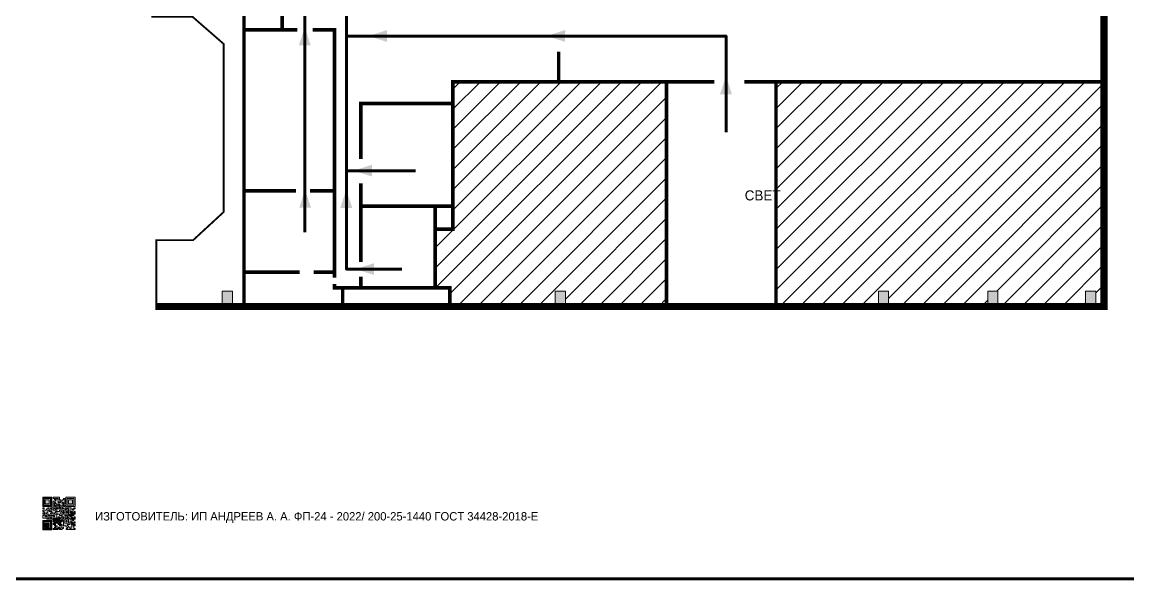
# Model space of a CAD drawing. Header units: millimetres. Extents: x 13114 to 67229, y 22859 to 38520.
# Drawn here: x 24053.7 to 24423.1, y 30105.6 to 30291.7 of the extents above; entities that cross this region are included whole.
import ezdxf

# ---------------------------------------------------------------- set-up
doc = ezdxf.new("R2010")
doc.units = ezdxf.units.MM
doc.layers.add('План_Штампы', color=7, linetype='Continuous')
doc.styles.add('обычный', font='arial.ttf')
pattern_1 = [(45, (-16483.1737, 15781.7124), (-3.36759605, 3.36759605), [])]

# ---------------------------------------------------------------- blocks, each defined once
blk = doc.blocks.new('QR')
at = {"lineweight": 0}
h = blk.add_hatch(color=256, dxfattribs=at)
h.dxf.hatch_style = 1
h.paths.add_polyline_path([(9241.16, 2687.38), (9242.01, 2687.38), (9242.01, 2687.83), (9241.59, 2687.83), (9241.59, 2688.68), (9239.45, 2688.68), (9239.45, 2688.25), (9239.86, 2688.25), (9239.86, 2687.83), (9240.29, 2687.83), (9240.29, 2688.25), (9241.16, 2688.25), (9241.16, 2687.83), (9240.29, 2687.83), (9240.29, 2687.38), (9239.45, 2687.38), (9239.45, 2685.22), (9238.57, 2685.22), (9238.57, 2684.8), (9239.02, 2684.8), (9239.02, 2684.37), (9238.13, 2684.37), (9238.13, 2683.92), (9239.02, 2683.92), (9239.02, 2683.5), (9239.44, 2683.5), (9239.44, 2682.64), (9239.87, 2682.64), (9239.87, 2682.18), (9239.44, 2682.18), (9239.44, 2682.64), (9238.13, 2682.64), (9238.13, 2681.76), (9237.71, 2681.76), (9237.71, 2682.64), (9238.13, 2682.64), (9238.13, 2683.07), (9237.27, 2683.07), (9237.27, 2683.51), (9237.71, 2683.51), (9237.71, 2684.37), (9238.13, 2684.37), (9238.13, 2685.22), (9237.71, 2685.22), (9237.71, 2684.8), (9237.28, 2684.8), (9237.28, 2684.38), (9235.98, 2684.38), (9235.98, 2683.92), (9236.4, 2683.92), (9236.4, 2683.49), (9236.84, 2683.49), (9236.84, 2683.07), (9236.4, 2683.07), (9236.4, 2682.64), (9235.98, 2682.64), (9235.98, 2681.76), (9237.29, 2681.76), (9237.29, 2681.33), (9239.43, 2681.33), (9239.43, 2681.76), (9240.74, 2681.76), (9240.74, 2683.05), (9239.87, 2683.05), (9239.87, 2683.5), (9240.29, 2683.5), (9240.29, 2683.91), (9240.74, 2683.91), (9240.74, 2684.81), (9240.29, 2684.81), (9240.29, 2684.79), (9240.29, 2684.37), (9239.45, 2684.37), (9239.45, 2684.8), (9239.87, 2684.8), (9239.87, 2685.21), (9240.74, 2685.21), (9240.74, 2686.1), (9240.29, 2686.1), (9240.29, 2685.64), (9239.86, 2685.64), (9239.86, 2686.95), (9240.29, 2686.95), (9240.29, 2686.52), (9240.74, 2686.52), (9240.74, 2686.1), (9241.16, 2686.1), (9241.16, 2686.53), (9241.59, 2686.53), (9241.59, 2686.1), (9242.02, 2686.1), (9242.02, 2685.21), (9241.59, 2685.21), (9241.59, 2686.1), (9241.16, 2686.1), (9241.16, 2685.21), (9240.74, 2685.21), (9240.74, 2684.81), (9242.89, 2684.81), (9242.89, 2685.22), (9242.47, 2685.22), (9242.47, 2686.11), (9242.89, 2686.11), (9242.89, 2686.52), (9242.46, 2686.52), (9242.46, 2686.95), (9242.89, 2686.95), (9242.89, 2686.52), (9243.32, 2686.52), (9243.32, 2688.26), (9242.9, 2688.26), (9242.9, 2687.83), (9242.47, 2687.83), (9242.47, 2687.38), (9242.01, 2687.38), (9242.01, 2686.94), (9241.16, 2686.94)])
h.paths.add_polyline_path([(9239.02, 2682.18), (9239.02, 2681.76), (9238.54, 2681.76), (9238.54, 2682.18)], flags=16)
h.paths.add_polyline_path([(9237.27, 2682.65), (9237.27, 2682.19), (9236.83, 2682.19), (9236.83, 2682.65)], flags=16)
h = blk.add_hatch(color=256, dxfattribs=at)
h.dxf.hatch_style = 1
h.paths.add_polyline_path([(9238.15, 2687.83), (9236.83, 2687.83), (9236.83, 2686.52), (9238.15, 2686.52)], flags=0)
h.paths.add_polyline_path([(9239.01, 2685.65), (9239.01, 2688.68), (9235.98, 2688.68), (9235.98, 2685.65)])
h.paths.add_polyline_path([(9236.41, 2686.1), (9236.41, 2688.26), (9238.56, 2688.26), (9238.56, 2686.1)], flags=16)
h.paths.add_polyline_path([(9236.83, 2686.52), (9236.83, 2687.83), (9238.15, 2687.83), (9238.15, 2686.52)], flags=0)
h = blk.add_hatch(color=256, dxfattribs=at)
h.dxf.hatch_style = 1
h.paths.add_polyline_path([(9243.32, 2686.11), (9242.89, 2686.11), (9242.89, 2685.64), (9243.32, 2685.64)])
h.paths.add_polyline_path([(9239.02, 2683.07), (9239.02, 2683.5), (9238.56, 2683.5), (9238.56, 2683.07)])
h.paths.add_polyline_path([(9236.4, 2684.8), (9236.4, 2685.22), (9235.98, 2685.22), (9235.98, 2684.8)])
h.paths.add_polyline_path([(9236.4, 2683.07), (9236.4, 2683.49), (9235.98, 2683.49), (9235.98, 2683.07)])
h = blk.add_hatch(color=256, dxfattribs=at)
h.dxf.hatch_style = 1
h.paths.add_polyline_path([(9238.15, 2686.52), (9238.15, 2687.83), (9236.83, 2687.83), (9236.83, 2686.52)])
h.paths.add_polyline_path([(9245.91, 2686.52), (9245.91, 2687.83), (9244.59, 2687.83), (9244.59, 2686.52)], flags=0)
h.paths.add_polyline_path([(9246.77, 2685.65), (9246.77, 2688.68), (9243.74, 2688.68), (9243.74, 2685.65)])
h.paths.add_polyline_path([(9244.17, 2686.1), (9244.17, 2688.26), (9246.32, 2688.26), (9246.32, 2686.1)], flags=16)
h.paths.add_polyline_path([(9244.59, 2686.52), (9244.59, 2687.83), (9245.91, 2687.83), (9245.91, 2686.52)], flags=0)
h = blk.add_hatch(color=256, dxfattribs=at)
h.dxf.hatch_style = 1
h.paths.add_polyline_path([(9240.75, 2681.76), (9240.75, 2681.35), (9241.17, 2681.35), (9241.17, 2681.76)])
h.paths.add_polyline_path([(9241.6, 2682.18), (9241.17, 2682.18), (9241.17, 2681.76), (9241.6, 2681.76)])
h.paths.add_polyline_path([(9242.47, 2681.34), (9242.47, 2682.19), (9242.02, 2682.19), (9242.02, 2681.76), (9241.6, 2681.76), (9241.6, 2681.34)])
h.paths.add_polyline_path([(9239.87, 2678.3), (9239.44, 2678.3), (9239.44, 2677.89), (9241.17, 2677.89), (9241.17, 2678.3), (9240.28, 2678.3), (9240.28, 2678.73), (9239.87, 2678.73)])
h.paths.add_polyline_path([(9240.75, 2678.73), (9240.75, 2679.19), (9240.28, 2679.19), (9240.28, 2678.73)])
h.paths.add_polyline_path([(9241.6, 2678.73), (9241.17, 2678.73), (9241.17, 2678.3), (9241.6, 2678.3)])
h.paths.add_polyline_path([(9242.02, 2678.3), (9241.6, 2678.3), (9241.6, 2677.89), (9242.48, 2677.89), (9242.48, 2678.31), (9242.9, 2678.31), (9242.9, 2678.73), (9242.02, 2678.73)])
h.paths.add_polyline_path([(9246.36, 2684.37), (9246.36, 2684.79), (9245.93, 2684.79), (9245.93, 2684.37)])
h.paths.add_polyline_path([(9246.78, 2685.2), (9246.36, 2685.2), (9246.36, 2684.79), (9246.78, 2684.79)])
h.paths.add_polyline_path([(9245.91, 2687.83), (9244.59, 2687.83), (9244.59, 2686.52), (9245.91, 2686.52)])
h = blk.add_hatch(color=256, dxfattribs=at)
h.dxf.hatch_style = 1
h.paths.add_polyline_path([(9243.32, 2682.64), (9243.32, 2683.07), (9244.62, 2683.07), (9244.62, 2684.37), (9243.74, 2684.37), (9243.74, 2684.8), (9244.62, 2684.8), (9244.62, 2684.37), (9245.48, 2684.37), (9245.48, 2685.22), (9243.32, 2685.22), (9243.32, 2683.5), (9242.89, 2683.5), (9242.89, 2683.06), (9242.01, 2683.06), (9242.01, 2683.91), (9242.47, 2683.91), (9242.47, 2683.5), (9242.89, 2683.5), (9242.89, 2684.38), (9241.59, 2684.38), (9241.59, 2683.91), (9240.74, 2683.91), (9240.74, 2683.05), (9241.59, 2683.05), (9241.59, 2682.64), (9242.47, 2682.64), (9242.47, 2682.19), (9242.91, 2682.19), (9242.91, 2681.34), (9242.48, 2681.34), (9242.48, 2680.91), (9242.91, 2680.91), (9242.91, 2679.17), (9243.75, 2679.17), (9243.75, 2678.73), (9244.2, 2678.73), (9244.2, 2678.3), (9243.75, 2678.3), (9243.75, 2677.88), (9246.78, 2677.88), (9246.78, 2678.3), (9246.35, 2678.3), (9246.35, 2679.19), (9245.48, 2679.19), (9245.48, 2678.31), (9245.05, 2678.31), (9245.05, 2678.73), (9244.62, 2678.73), (9244.62, 2679.19), (9244.2, 2679.19), (9244.2, 2679.61), (9245.05, 2679.61), (9245.05, 2680.46), (9245.48, 2680.46), (9245.48, 2681.34), (9245.04, 2681.34), (9245.04, 2681.76), (9244.63, 2681.76), (9244.63, 2682.19), (9244.21, 2682.19), (9244.21, 2681.76), (9243.32, 2681.76), (9243.32, 2682.19), (9244.21, 2682.19), (9244.21, 2682.64)])
h.paths.add_polyline_path([(9243.75, 2683.49), (9243.75, 2683.92), (9244.21, 2683.92), (9244.21, 2683.49)], flags=16)
h.paths.add_polyline_path([(9243.32, 2681.34), (9244.63, 2681.34), (9244.63, 2680.04), (9243.32, 2680.04)], flags=16)
h.paths.add_polyline_path([(9243.76, 2680.89), (9244.18, 2680.89), (9244.18, 2680.48), (9243.76, 2680.48)], flags=0)
h = blk.add_hatch(color=256, dxfattribs=at)
h.dxf.hatch_style = 1
h.paths.add_polyline_path([(9246.36, 2683.07), (9246.78, 2683.07), (9246.78, 2683.92), (9246.36, 2683.92), (9246.36, 2683.49), (9245.92, 2683.49), (9245.92, 2683.92), (9245.06, 2683.92), (9245.06, 2683.49), (9245.48, 2683.49), (9245.48, 2683.07), (9244.62, 2683.07), (9244.62, 2682.65), (9245.05, 2682.65), (9245.05, 2682.18), (9245.48, 2682.18), (9245.48, 2682.65), (9246.36, 2682.65)])
h.paths.add_polyline_path([(9246.78, 2682.18), (9246.36, 2682.18), (9246.36, 2681.75), (9245.92, 2681.75), (9245.92, 2682.18), (9245.48, 2682.18), (9245.48, 2681.34), (9245.48, 2681.34), (9245.94, 2681.34), (9245.94, 2680.91), (9246.36, 2680.91), (9246.36, 2681.34), (9246.78, 2681.34)])
h = blk.add_hatch(color=256, dxfattribs=at)
h.dxf.hatch_style = 1
h.paths.add_polyline_path([(9235.98, 2680.9), (9235.98, 2677.86), (9239.02, 2677.86), (9239.02, 2680.9)])
h.paths.add_polyline_path([(9238.57, 2680.48), (9238.57, 2678.32), (9236.41, 2678.32), (9236.41, 2680.48)], flags=16)
h.paths.add_polyline_path([(9238.15, 2680.05), (9238.15, 2678.74), (9236.83, 2678.74), (9236.83, 2680.05)], flags=0)
h = blk.add_hatch(color=256, dxfattribs=at)
h.dxf.hatch_style = 1
h.paths.add_polyline_path([(9238.15, 2680.05), (9236.83, 2680.05), (9236.83, 2678.74), (9238.15, 2678.74)])
h = blk.add_hatch(color=256, dxfattribs=at)
h.dxf.hatch_style = 1
h.paths.add_polyline_path([(9242.02, 2680.46), (9242.48, 2680.46), (9242.48, 2680.91), (9241.58, 2680.91), (9241.58, 2681.35), (9241.17, 2681.35), (9241.17, 2680.91), (9240.75, 2680.91), (9240.75, 2681.33), (9239.43, 2681.33), (9239.43, 2680.46), (9239.86, 2680.46), (9239.86, 2680.92), (9240.3, 2680.92), (9240.3, 2680.46), (9239.86, 2680.46), (9239.86, 2680.04), (9239.44, 2680.04), (9239.44, 2679.62), (9239.86, 2679.62), (9239.86, 2679.19), (9240.29, 2679.19), (9240.29, 2680.03), (9241.18, 2680.03), (9241.18, 2680.47), (9241.6, 2680.47), (9241.6, 2680.03), (9241.18, 2680.03), (9241.18, 2679.61), (9241.6, 2679.61), (9241.6, 2679.19), (9242.47, 2679.19), (9242.47, 2679.6), (9242.02, 2679.6)])
h = blk.add_hatch(color=256, dxfattribs=at)
h.dxf.hatch_style = 1
h.paths.add_polyline_path([(9244.18, 2680.48), (9244.18, 2680.89), (9243.76, 2680.89), (9243.76, 2680.48)])
h = blk.add_hatch(color=256, dxfattribs=at)
h.dxf.hatch_style = 1
h.paths.add_polyline_path([(9245.93, 2680.04), (9245.93, 2680.46), (9245.48, 2680.46), (9245.48, 2679.62), (9246.35, 2679.62), (9246.35, 2680.04)])
h.paths.add_polyline_path([(9246.78, 2680.04), (9246.78, 2680.46), (9246.35, 2680.46), (9246.35, 2680.04)])
h.paths.add_polyline_path([(9246.78, 2679.18), (9246.78, 2679.62), (9246.35, 2679.62), (9246.35, 2679.18)])
for points in [[(9237.71, 2685.22), (9238.13, 2685.22), (9238.13, 2684.37), (9237.71, 2684.37), (9237.71, 2683.51), (9237.27, 2683.51), (9237.27, 2683.07), (9238.13, 2683.07), (9238.13, 2682.64), (9237.71, 2682.64), (9237.71, 2681.76), (9238.13, 2681.76), (9238.13, 2682.64), (9239.44, 2682.64), (9239.44, 2683.5), (9239.02, 2683.5), (9239.02, 2683.07), (9238.56, 2683.07), (9238.56, 2683.5), (9239.02, 2683.5), (9239.02, 2683.92), (9238.13, 2683.92), (9238.13, 2684.37), (9239.02, 2684.37), (9239.02, 2684.8), (9238.57, 2684.8), (9238.57, 2685.22), (9239.45, 2685.22), (9239.45, 2687.38), (9240.29, 2687.38), (9240.29, 2687.83), (9239.86, 2687.83), (9239.86, 2688.25), (9239.45, 2688.25), (9239.45, 2688.68), (9241.59, 2688.68), (9241.59, 2687.83), (9242.01, 2687.83), (9242.01, 2687.38), (9242.47, 2687.38), (9242.47, 2687.83), (9242.9, 2687.83), (9242.9, 2688.26), (9243.32, 2688.26), (9243.32, 2686.52), (9242.89, 2686.52), (9242.89, 2686.11), (9243.32, 2686.11), (9243.32, 2685.64), (9242.89, 2685.64), (9242.89, 2686.11), (9242.47, 2686.11), (9242.47, 2685.22), (9242.89, 2685.22), (9242.89, 2684.81), (9240.74, 2684.81), (9240.74, 2683.91), (9241.59, 2683.91), (9241.59, 2684.38), (9242.89, 2684.38), (9242.89, 2683.5), (9242.47, 2683.5), (9242.47, 2683.91), (9242.01, 2683.91), (9242.01, 2683.06), (9242.89, 2683.06), (9242.89, 2683.5), (9243.32, 2683.5), (9243.32, 2685.22), (9245.48, 2685.22), (9245.48, 2684.37), (9244.62, 2684.37), (9244.62, 2683.07), (9245.48, 2683.07), (9245.48, 2683.49), (9245.06, 2683.49), (9245.06, 2683.92), (9245.92, 2683.92), (9245.92, 2683.49), (9246.36, 2683.49), (9246.36, 2683.92), (9246.78, 2683.92), (9246.78, 2683.07), (9246.36, 2683.07), (9246.36, 2682.65), (9245.48, 2682.65), (9245.48, 2682.18), (9245.92, 2682.18), (9245.92, 2681.75), (9246.36, 2681.75), (9246.36, 2682.18), (9246.78, 2682.18), (9246.78, 2681.34), (9246.36, 2681.34), (9246.36, 2680.91), (9245.94, 2680.91), (9245.94, 2681.34), (9245.48, 2681.34), (9245.48, 2680.46), (9245.93, 2680.46), (9245.93, 2680.04), (9246.35, 2680.04), (9246.35, 2680.46), (9246.78, 2680.46), (9246.78, 2680.04), (9246.78, 2680.04), (9246.35, 2680.04), (9246.35, 2679.62), (9246.78, 2679.62), (9246.78, 2679.18), (9246.35, 2679.18), (9246.35, 2678.3), (9246.78, 2678.3), (9246.78, 2677.88), (9243.75, 2677.88), (9243.75, 2678.3), (9244.2, 2678.3), (9244.2, 2678.73), (9243.75, 2678.73), (9243.75, 2679.17), (9242.91, 2679.17), (9242.91, 2680.91), (9242.48, 2680.91), (9242.48, 2680.46), (9242.02, 2680.46), (9242.02, 2679.6), (9242.47, 2679.6), (9242.47, 2679.19), (9241.6, 2679.19), (9241.6, 2679.61), (9241.18, 2679.61), (9241.18, 2680.03), (9240.29, 2680.03), (9240.29, 2679.19), (9240.75, 2679.19), (9240.75, 2678.73), (9240.28, 2678.73), (9240.28, 2678.3), (9241.17, 2678.3), (9241.17, 2678.73), (9241.6, 2678.73), (9241.6, 2678.3), (9242.02, 2678.3), (9242.02, 2678.73), (9242.9, 2678.73), (9242.9, 2678.31), (9242.48, 2678.31), (9242.48, 2677.89), (9241.6, 2677.89), (9241.6, 2678.3), (9241.17, 2678.3), (9241.17, 2677.89), (9239.44, 2677.89), (9239.44, 2678.3), (9239.87, 2678.3), (9239.87, 2678.73), (9240.28, 2678.73), (9240.28, 2679.19), (9240.29, 2679.19), (9239.86, 2679.19), (9239.86, 2679.62), (9239.44, 2679.62), (9239.44, 2680.04), (9239.86, 2680.04), (9239.86, 2680.46), (9239.43, 2680.46), (9239.43, 2681.33), (9237.29, 2681.33), (9237.29, 2681.76), (9235.98, 2681.76), (9235.98, 2682.64), (9236.4, 2682.64), (9236.4, 2683.07), (9235.98, 2683.07), (9235.98, 2683.49), (9236.4, 2683.49), (9236.4, 2683.92), (9235.98, 2683.92), (9235.98, 2684.38), (9237.28, 2684.38), (9237.28, 2684.8), (9237.71, 2684.8), (9237.71, 2685.22), (9237.92, 2685.22)], [(9240.74, 2686.1), (9240.74, 2686.52), (9240.29, 2686.52), (9240.29, 2686.95), (9239.86, 2686.95), (9239.86, 2685.64), (9240.29, 2685.64), (9240.29, 2686.1), (9240.74, 2686.1), (9240.74, 2686.52)], [(9240.74, 2683.05), (9240.74, 2681.76), (9239.43, 2681.76), (9239.43, 2681.33), (9240.75, 2681.33), (9240.75, 2681.35), (9240.75, 2680.91), (9241.17, 2680.91), (9241.17, 2681.35), (9241.58, 2681.35), (9241.58, 2680.91), (9242.48, 2680.91), (9242.48, 2681.34), (9242.91, 2681.34), (9242.91, 2682.19), (9242.47, 2682.19), (9242.47, 2682.64), (9241.59, 2682.64), (9241.59, 2683.05), (9240.74, 2683.05)], [(9240.74, 2685.21), (9239.87, 2685.21), (9239.87, 2684.8), (9239.45, 2684.8), (9239.45, 2684.37), (9240.29, 2684.37), (9240.29, 2684.79), (9240.29, 2684.81), (9240.74, 2684.81), (9240.74, 2685.21), (9239.87, 2685.21)], [(9240.74, 2683.91), (9240.29, 2683.91), (9240.29, 2683.5), (9239.87, 2683.5), (9239.87, 2683.05), (9240.74, 2683.05), (9240.74, 2683.91)], [(9241.6, 2681.76), (9242.02, 2681.76), (9242.02, 2682.19), (9242.47, 2682.19), (9242.47, 2681.34), (9241.6, 2681.34), (9241.6, 2681.76)], [(9244.62, 2683.07), (9243.32, 2683.07), (9243.32, 2682.64), (9244.21, 2682.64), (9244.21, 2682.19), (9243.32, 2682.19), (9243.32, 2681.76), (9244.21, 2681.76), (9244.21, 2682.19), (9244.63, 2682.19), (9244.63, 2681.76), (9245.04, 2681.76), (9245.04, 2681.34), (9245.48, 2681.34)], [(9244.62, 2684.37), (9244.62, 2684.8), (9243.74, 2684.8), (9243.74, 2684.37), (9244.62, 2684.37)], [(9245.48, 2682.18), (9245.05, 2682.18), (9245.05, 2682.65), (9244.62, 2682.65), (9244.62, 2683.07)], [(9245.48, 2682.18), (9245.48, 2681.34)], [(9239.86, 2680.46), (9239.86, 2680.92), (9240.3, 2680.92), (9240.3, 2680.46), (9239.86, 2680.46)], [(9245.48, 2680.46), (9245.05, 2680.46), (9245.05, 2679.61), (9244.2, 2679.61), (9244.2, 2679.19), (9244.62, 2679.19), (9244.62, 2678.73), (9245.05, 2678.73), (9245.05, 2678.31), (9245.48, 2678.31), (9245.48, 2679.19), (9246.35, 2679.19), (9246.35, 2679.07)], [(9246.35, 2679.62), (9245.48, 2679.62), (9245.48, 2680.46)], [(9245.48, 2680.46), (9245.48, 2679.62), (9246.35, 2679.62), (9246.35, 2680.04), (9245.93, 2680.04), (9245.93, 2680.46), (9245.48, 2680.46), (9245.48, 2679.62)], [(9246.35, 2679.62), (9246.35, 2679.18)]]:
    blk.add_lwpolyline(points, dxfattribs=at)
for points in [[(9235.98, 2685.65), (9239.01, 2685.65), (9239.01, 2688.68), (9235.98, 2688.68)], [(9236.41, 2688.26), (9238.56, 2688.26), (9238.56, 2686.1), (9236.41, 2686.1)], [(9236.83, 2687.83), (9238.15, 2687.83), (9238.15, 2686.52), (9236.83, 2686.52)], [(9240.29, 2687.83), (9241.16, 2687.83), (9241.16, 2688.25), (9240.29, 2688.25)], [(9240.29, 2688.25), (9241.16, 2688.25), (9241.16, 2687.83), (9240.29, 2687.83)], [(9241.16, 2686.1), (9240.74, 2686.1), (9240.74, 2685.21), (9241.16, 2685.21)], [(9242.01, 2687.38), (9241.16, 2687.38), (9241.16, 2686.94), (9242.01, 2686.94)], [(9241.16, 2687.38), (9242.01, 2687.38), (9242.01, 2686.94), (9241.16, 2686.94)], [(9241.16, 2686.53), (9241.59, 2686.53), (9241.59, 2686.1), (9241.16, 2686.1)], [(9241.59, 2686.1), (9242.02, 2686.1), (9242.02, 2685.21), (9241.59, 2685.21)], [(9242.89, 2686.52), (9242.46, 2686.52), (9242.46, 2686.95), (9242.89, 2686.95)], [(9243.74, 2685.65), (9246.77, 2685.65), (9246.77, 2688.68), (9243.74, 2688.68)], [(9244.17, 2688.26), (9246.32, 2688.26), (9246.32, 2686.1), (9244.17, 2686.1)], [(9244.59, 2687.83), (9245.91, 2687.83), (9245.91, 2686.52), (9244.59, 2686.52)], [(9235.98, 2684.8), (9236.4, 2684.8), (9236.4, 2685.22), (9235.98, 2685.22)], [(9236.4, 2683.07), (9236.84, 2683.07), (9236.84, 2683.49), (9236.4, 2683.49)], [(9236.83, 2682.19), (9237.27, 2682.19), (9237.27, 2682.65), (9236.83, 2682.65)], [(9238.54, 2682.18), (9239.02, 2682.18), (9239.02, 2681.76), (9238.54, 2681.76)], [(9239.44, 2682.64), (9239.87, 2682.64), (9239.87, 2682.18), (9239.44, 2682.18)], [(9241.17, 2682.18), (9241.6, 2682.18), (9241.6, 2681.76), (9241.17, 2681.76)], [(9243.75, 2683.92), (9244.21, 2683.92), (9244.21, 2683.49), (9243.75, 2683.49)], [(9245.93, 2684.79), (9246.36, 2684.79), (9246.36, 2684.37), (9245.93, 2684.37)], [(9246.36, 2685.2), (9246.78, 2685.2), (9246.78, 2684.79), (9246.36, 2684.79)], [(9235.98, 2677.86), (9239.02, 2677.86), (9239.02, 2680.9), (9235.98, 2680.9)], [(9236.41, 2680.48), (9238.57, 2680.48), (9238.57, 2678.32), (9236.41, 2678.32)], [(9236.83, 2680.05), (9238.15, 2680.05), (9238.15, 2678.74), (9236.83, 2678.74)], [(9240.75, 2681.76), (9241.17, 2681.76), (9241.17, 2681.35), (9240.75, 2681.35)], [(9241.18, 2680.03), (9241.6, 2680.03), (9241.6, 2680.47), (9241.18, 2680.47)], [(9243.32, 2680.04), (9244.63, 2680.04), (9244.63, 2681.34), (9243.32, 2681.34)], [(9243.76, 2680.89), (9244.18, 2680.89), (9244.18, 2680.48), (9243.76, 2680.48)]]:
    blk.add_lwpolyline(points, close=True, dxfattribs=at)

msp = doc.modelspace()

# ---------------------------------------------------------------- hatches: boundary and pattern name
at = {"lineweight": 0}
h = msp.add_hatch(dxfattribs=at)
h.set_pattern_fill('ANSI31', color=256, scale=1.5)
h.set_pattern_definition(pattern_1)
h.paths.add_polyline_path([(24231.81, 30201.8), (24235.2, 30201.8), (24235.2, 30196.68), (24269, 30196.68), (24269, 30271.78), (24197.61, 30271.78), (24197.61, 30222.52), (24191.67, 30222.52), (24191.67, 30202.94), (24196.55, 30202.94), (24196.55, 30196.68), (24231.81, 30196.68)])
h.paths.add_polyline_path([(24224.01, 30230.97), (24238, 30230.97), (24238, 30238.78), (24224.01, 30238.78)], flags=24)
h = msp.add_hatch(dxfattribs=at)
h.set_pattern_fill('ANSI31', color=256, scale=1.5)
h.set_pattern_definition(pattern_1)
h.paths.add_polyline_path([(24305.54, 30196.68), (24339.75, 30196.68), (24339.75, 30201.8), (24343.13, 30201.8), (24343.13, 30196.68), (24376.3, 30196.68), (24376.3, 30201.8), (24379.68, 30201.8), (24379.68, 30196.68), (24408.99, 30196.68), (24408.99, 30201.8), (24412.37, 30201.8), (24412.37, 30196.68), (24415.11, 30196.68), (24415.11, 30271.78), (24305.54, 30271.78)])
h.paths.add_polyline_path([(24357.35, 30230.12), (24371.34, 30230.12), (24371.34, 30237.94), (24357.35, 30237.94)], flags=24)
h = msp.add_hatch(color=256, dxfattribs=at)
h.dxf.hatch_style = 1
h.paths.add_polyline_path([(24120.56, 30201.8), (24120.56, 30196.68), (24123.95, 30196.68), (24123.95, 30201.8)])
h = msp.add_hatch(color=256, dxfattribs=at)
h.dxf.hatch_style = 1
h.paths.add_polyline_path([(24231.81, 30201.8), (24231.81, 30196.68), (24235.2, 30196.68), (24235.2, 30201.8)])
h = msp.add_hatch(color=256, dxfattribs=at)
h.dxf.hatch_style = 1
h.paths.add_polyline_path([(24339.75, 30201.8), (24339.75, 30196.68), (24343.13, 30196.68), (24343.13, 30201.8)])
h = msp.add_hatch(color=256, dxfattribs=at)
h.dxf.hatch_style = 1
h.paths.add_polyline_path([(24376.3, 30201.8), (24376.3, 30196.68), (24379.68, 30196.68), (24379.68, 30201.8)])
h = msp.add_hatch(color=256, dxfattribs=at)
h.dxf.hatch_style = 1
h.paths.add_polyline_path([(24408.99, 30201.8), (24408.99, 30196.68), (24412.37, 30196.68), (24412.37, 30201.8)])

# ---------------------------------------------------------------- linework, layer by layer
at = {"color": 1, "lineweight": 100}
msp.add_lwpolyline([(24039.09, 30500.6), (24639.09, 30500.6), (24639.09, 30105.6), (24039.09, 30105.6)], close=True, dxfattribs=at)
at = {"lineweight": 0}
for points, const_width in [([(24098.26, 30380.64), (24098.26, 30357.18), (24110.86, 30357.18), (24118.05, 30346.56), (24118.05, 30323.87), (24112.39, 30320.54), (24097.19, 30320.54), (24097.19, 30293.51), (24110.63, 30293.51), (24121.03, 30284.43), (24121.03, 30228.26), (24110.83, 30218.85), (24098.51, 30218.85), (24098.51, 30196.98)], 0.6), ([(24099.65, 30196.68), (24197.5, 30196.68), (24415.11, 30196.68), (24415.11, 30379.45), (24127.82, 30379.45)], 2.4), ([(24140.58, 30304.3), (24140.58, 30289.17), (24145.61, 30289.17), (24127.82, 30289.17)], 1.2), ([(24127.82, 30296.38), (24127.82, 30196.68)], 1.2), ([(24150.75, 30289.17), (24158.04, 30289.17), (24158.04, 30206.29)], 1.2), ([(24232.93, 30271.78), (24232.93, 30281.81)], 1.2), ([(24197.61, 30264.5), (24197.61, 30271.78), (24284.97, 30271.78)], 1.2), ([(24269, 30271.78), (24269, 30196.68)], 1.2), ([(24295, 30271.78), (24415.11, 30271.78)], 1.2), ([(24305.54, 30271.78), (24305.54, 30196.68)], 1.2), ([(24166.88, 30245.99), (24166.88, 30264.5), (24197.61, 30264.5), (24197.61, 30222.52), (24191.67, 30222.52), (24191.67, 30230.2), (24197.61, 30230.2)], 1.2), ([(24166.88, 30230.2), (24166.88, 30237.87)], 1.2), ([(24127.82, 30235.29), (24145.16, 30235.29)], 1.2), ([(24158.04, 30235.29), (24149.88, 30235.29)], 1.2), ([(24191.67, 30202.94), (24191.67, 30230.2), (24166.88, 30230.2), (24166.88, 30211.52)], 1.2), ([(24127.82, 30208.14), (24146.37, 30208.14)], 1.2), ([(24158.04, 30208.14), (24151.07, 30208.14)], 1.2), ([(24166.88, 30202.94), (24166.88, 30206.64)], 1.2), ([(24158.04, 30204.17), (24158.04, 30202.94), (24160.78, 30202.94), (24160.78, 30196.68)], 1.2), ([(24160.78, 30202.94), (24196.55, 30202.94), (24196.55, 30196.68)], 1.2), ([(24416.33, 30196.68), (24098.19, 30196.68)], 2.4)]:
    msp.add_lwpolyline(points, dxfattribs=dict(at, const_width=const_width))
at = {"color": 126, "lineweight": 100, "true_color": 0x008754}
for points in [[(24162.01, 30287.06), (24162.01, 30295.9), (24148.14, 30295.9), (24148.14, 30221.47)], [(24288.86, 30255), (24288.86, 30287.06), (24162.01, 30287.06), (24162.01, 30209.2), (24180.53, 30209.2)], [(24162.01, 30242.07), (24185.08, 30242.07)]]:
    msp.add_lwpolyline(points, dxfattribs=at)
at = {"lineweight": 0}
for points in [[(24196.55, 30202.94), (24191.67, 30202.94), (24191.67, 30222.52), (24197.61, 30222.52), (24197.61, 30271.78), (24269, 30271.78), (24269, 30196.68), (24196.55, 30196.68), (24196.55, 30202.94), (24191.67, 30202.94)], [(24305.54, 30196.68), (24305.54, 30271.78), (24415.11, 30271.78), (24415.11, 30196.68), (24305.54, 30196.68), (24305.54, 30271.78)], [(24416.33, 30196.68), (24415.11, 30196.68)]]:
    msp.add_lwpolyline(points, dxfattribs=at)
for points in [[(24305.54, 30271.78), (24415.11, 30271.78), (24415.11, 30196.68), (24305.54, 30196.68)], [(24120.56, 30196.68), (24123.95, 30196.68), (24123.95, 30201.8), (24120.56, 30201.8)], [(24231.81, 30196.68), (24235.2, 30196.68), (24235.2, 30201.8), (24231.81, 30201.8)], [(24339.75, 30196.68), (24343.13, 30196.68), (24343.13, 30201.8), (24339.75, 30201.8)], [(24376.3, 30196.68), (24379.68, 30196.68), (24379.68, 30201.8), (24376.3, 30201.8)], [(24408.99, 30196.68), (24412.37, 30196.68), (24412.37, 30201.8), (24408.99, 30201.8)]]:
    msp.add_lwpolyline(points, close=True, dxfattribs=at)
at = {"layer": 'План_Штампы', "color": 126, "true_color": 0x008754}
for points in [[(24150.11, 30283.96), (24146.14, 30283.97), (24148.11, 30290.05)], [(24175.6, 30289.08), (24175.59, 30285.11), (24169.5, 30287.08)], [(24235.11, 30289.1), (24235.1, 30285.13), (24229.01, 30287.1)], [(24290.82, 30267.63), (24286.85, 30267.64), (24288.82, 30273.73)], [(24170.59, 30244.07), (24170.58, 30240.11), (24164.5, 30242.07)], [(24150.22, 30229.65), (24146.25, 30229.66), (24148.22, 30235.75)], [(24163.97, 30229.63), (24160, 30229.64), (24161.96, 30235.73)], [(24171.28, 30211.17), (24171.27, 30207.2), (24165.18, 30209.17)]]:
    msp.add_solid(points, dxfattribs=at)

# ---------------------------------------------------------------- block references
at = {"color": 22, "lineweight": 100, "true_color": 0xbb1e10}
msp.add_blockref('QR', (14824.6, 27444.19), dxfattribs=at)

# ---------------------------------------------------------------- texts
at = {"lineweight": 0, "attachment_point": 5, "style": 'обычный'}
for s, insert, char_height, width in [('\\pi-10.08,l10.08,t10.08;{\\fProxima Nova Rg|b0|i0|c204|p2;СВЕТ\\H1.1997x; }', (24301.09, 30233.78), 3.36, 151.978), ('\\pi-8.4,l8.4,t8.4;{\\fProxima Nova Rg|b0|i0|c204|p2;ИЗГОТОВИТЕЛЬ: ИП АНДРЕЕВ А. А.\\fProxima Nova Rg|b0|i0|c0|p2; \\fProxima Nova Rg|b0|i0|c204|p2;ФП-24 - 2022/ 200-25-1440 ГОСТ 34428-2018-Е\\H1.2266x; }', (24152.1, 30126.12), 2.8, 191.3484)]:
    msp.add_mtext(s, dxfattribs=dict(at, insert=insert, char_height=char_height, width=width))

doc.saveas('drawing.dxf')
